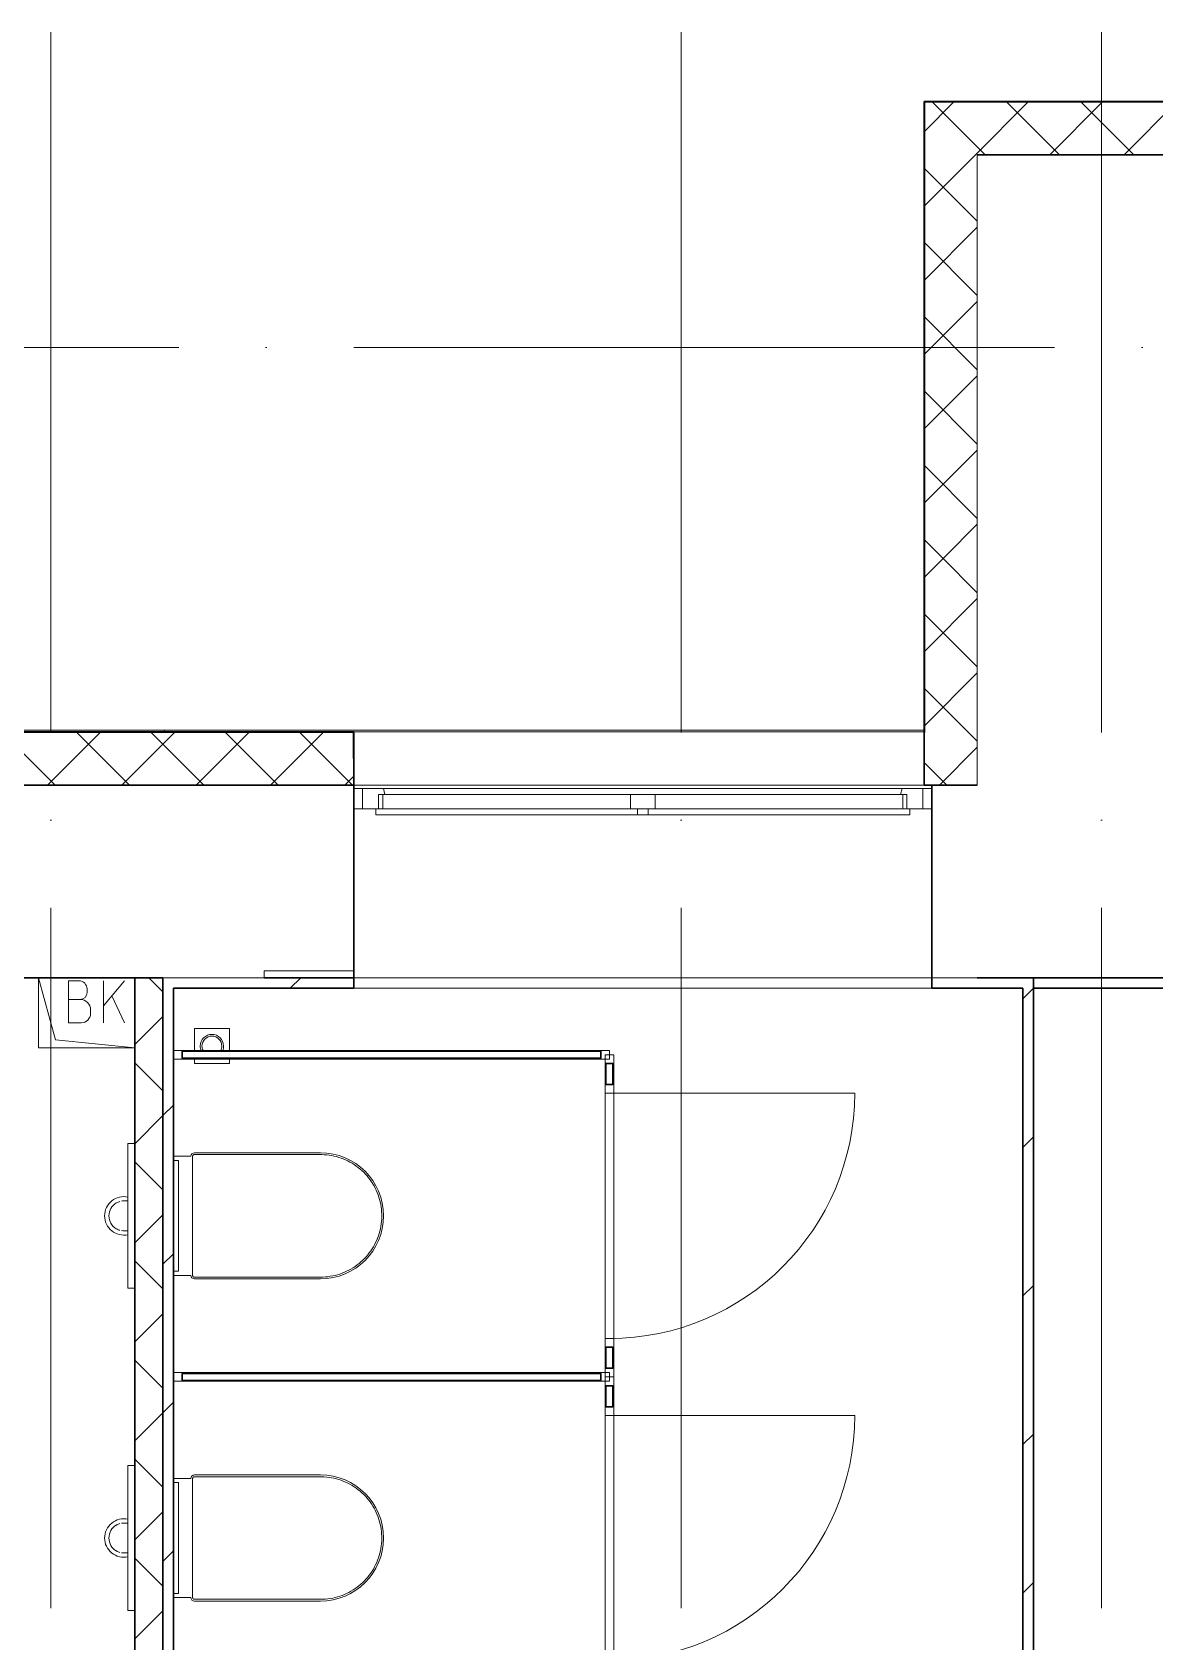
# Model space of a CAD drawing. Header units: millimetres. Extents: x -495897 to 1376592, y -28539 to 470976.
# Drawn here: x 116867 to 120071, y 354663 to 359260 of the extents above; entities that cross this region are included whole.
import ezdxf

# ---------------------------------------------------------------- set-up
doc = ezdxf.new("R2010")
doc.units = ezdxf.units.MM
doc.linetypes.add('ADSK_Линия сетки', pattern=[25, 20, -2.5, 0, -2.5])
for name, color, linetype, lineweight in [('_ Окна', 7, 'Continuous', 9), ('Витраж', 7, 'Continuous', 9), ('Двери', 252, 'Continuous', 9), ('Окна', 252, 'Continuous', 9), ('Оси', 252, 'Continuous', 9), ('Перекрытие', 252, 'Continuous', 18), ('Сантехника', 252, 'Continuous', 9), ('Стены внутренние', 7, 'Continuous', 18), ('Стены наружные', 7, 'Continuous', 18), ('Стены разрез', 7, 'Continuous', 30), ('Стены штриховка', 7, 'Continuous', 9)]:
    doc.layers.add(name, color=color, linetype=linetype, lineweight=lineweight)

# ---------------------------------------------------------------- blocks, each defined once
blk = doc.blocks.new('2 этаж')
at = {"color": 251, "lineweight": 18, "true_color": 0x636466}
for p, q in [((117641, -3839.3), (117689.1, -4016.4)), ((117641, -4039.3), (117641, -3839.3)), ((117756.3, -3847.9), (117726.3, -3847.9)), ((117726.3, -3847.9), (117726.3, -3967.9)), ((117886.3, -3847.9), (117826.3, -3919.4)), ((117826.3, -3967.9), (117826.3, -3847.9)), ((117759.6, -3901.2), (117726.3, -3901.2)), ((117779.6, -3881.2), (117779.6, -3871.2)), ((117886.3, -3967.9), (117850.3, -3890.8)), ((117789.6, -3941.2), (117789.6, -3931.2)), ((117726.3, -3967.9), (117762.9, -3967.9)), ((117916, -4039.3), (117641, -4039.3)), ((117689.1, -4016.4), (117916, -4039.3))]:
    blk.add_line(p, q, dxfattribs=at)
for centre, radius, start, end in [((117756.3, -3871.2), 23.3, 0, 90), ((117759.6, -3881.2), 20, 270, 0), ((117759.6, -3931.2), 30, 0, 90), ((117762.9, -3941.2), 26.7, 270, 0)]:
    blk.add_arc(centre, radius, start, end, dxfattribs=at)
at = {"layer": '_ Окна', "color": 251, "true_color": 0x636466}
for p, q in [((118566, -3299.3), (118541, -3299.3)), ((118566, -3357.3), (118566, -3299.3)), ((120191, -3299.3), (120166, -3299.3)), ((120166, -3299.3), (120166, -3357.3)), ((118541, -3357.3), (118566, -3357.3)), ((120166, -3357.3), (120191, -3357.3))]:
    blk.add_line(p, q, dxfattribs=at)
at = {"layer": '_ Окна', "color": 251, "lineweight": 18, "true_color": 0x636466}
for p, q in [((118625.5, -3299.3), (118566, -3299.3)), ((118566, -3299.3), (118566, -3357.3)), ((118630, -3316.3), (118625.5, -3299.3)), ((120106.6, -3299.3), (120102, -3316.3)), ((120166, -3299.3), (120106.6, -3299.3)), ((120166, -3357.3), (120166, -3299.3)), ((118612, -3357.3), (118612, -3316.3)), ((118612, -3316.3), (118624, -3316.3)), ((120108, -3316.3), (120120, -3316.3)), ((120120, -3316.3), (120120, -3357.3)), ((118566, -3357.3), (118604, -3357.3)), ((120128, -3357.3), (120166, -3357.3))]:
    blk.add_line(p, q, dxfattribs=at)
at = {"layer": 'Витраж', "color": 251, "lineweight": 18, "true_color": 0x636466, "extrusion": (0, 0, -1)}
for p, q in [((118051, -4046.8), (118026, -4046.8)), ((118026, -4046.8), (118026, -4071.8)), ((118026, -4071.8), (118051, -4071.8)), ((118051, -4071.8), (118051, -4046.8)), ((119283.5, -4059.3), (119258.5, -4059.3)), ((119258.5, -4059.3), (119258.5, -4084.3)), ((119258.5, -4084.3), (119283.5, -4084.3)), ((119283.5, -4084.3), (119283.5, -4059.3)), ((119283.5, -4144.3), (119258.5, -4144.3)), ((119258.5, -4144.3), (119258.5, -4169.3)), ((119258.5, -4169.3), (119283.5, -4169.3)), ((119283.5, -4169.3), (119283.5, -4144.3)), ((119283.5, -4869.3), (119258.5, -4869.3)), ((119258.5, -4869.3), (119258.5, -4894.3)), ((119283.5, -4894.3), (119283.5, -4869.3)), ((119258.5, -4894.3), (119283.5, -4894.3)), ((119271, -4966.8), (119246, -4966.8)), ((119246, -4966.8), (119246, -4991.8)), ((119246, -4991.8), (119271, -4991.8)), ((119283.5, -4979.3), (119258.5, -4979.3)), ((119258.5, -4979.3), (119258.5, -5004.3)), ((119258.5, -5004.3), (119283.5, -5004.3)), ((119271, -4991.8), (119271, -4966.8)), ((119283.5, -5004.3), (119283.5, -4979.3)), ((119283.5, -5064.3), (119258.5, -5064.3)), ((119258.5, -5064.3), (119258.5, -5089.3)), ((119258.5, -5089.3), (119283.5, -5089.3)), ((119283.5, -5089.3), (119283.5, -5064.3))]:
    blk.add_line(p, q, dxfattribs=at)
at = {"layer": 'Витраж', "color": 251, "true_color": 0x636466}
for p, q in [((118051, -4046.8), (119246, -4046.8)), ((118051, -4071.8), (119246, -4071.8)), ((119258.5, -4084.3), (119258.5, -4144.3)), ((119283.5, -4084.3), (119283.5, -4144.3)), ((119258.5, -4169.3), (119258.5, -4869.3)), ((119283.5, -4169.3), (119283.5, -4869.3)), ((119258.5, -4894.3), (119258.5, -4954.3)), ((119283.5, -4894.3), (119283.5, -4954.3)), ((119246, -4966.8), (118051, -4966.8)), ((119246, -4991.8), (118051, -4991.8)), ((119258.5, -5004.3), (119258.5, -5064.3)), ((119283.5, -5004.3), (119283.5, -5064.3)), ((119258.5, -5089.3), (119258.5, -5789.3)), ((119283.5, -5089.3), (119283.5, -5789.3))]:
    blk.add_line(p, q, dxfattribs=at)
at = {"layer": 'Витраж', "color": 251, "lineweight": 18, "true_color": 0x636466}
for p, q in [((119271, -4046.8), (119246, -4046.8)), ((119246, -4046.8), (119246, -4071.8)), ((119246, -4071.8), (119271, -4071.8)), ((119271, -4071.8), (119271, -4046.8)), ((119283.5, -4954.3), (119258.5, -4954.3)), ((119258.5, -4954.3), (119258.5, -4979.3)), ((119283.5, -4979.3), (119283.5, -4954.3)), ((118051, -4966.8), (118026, -4966.8)), ((118026, -4966.8), (118026, -4991.8)), ((118026, -4991.8), (118051, -4991.8)), ((118051, -4991.8), (118051, -4966.8)), ((119258.5, -4979.3), (119283.5, -4979.3))]:
    blk.add_line(p, q, dxfattribs=at)
at = {"layer": 'Двери', "color": 251, "true_color": 0x636466}
for p, q in [((119283.5, -4169.3), (119971, -4169.3)), ((119283.5, -5089.3), (119971, -5089.3))]:
    blk.add_line(p, q, dxfattribs=at)
for centre in [(119271, -4169.3), (119271, -5089.3)]:
    blk.add_arc(centre, 700, 270, 0, dxfattribs=at)
at = {"layer": 'Окна', "color": 251, "true_color": 0x636466}
for p, q in [((120106.6, -3299.3), (118625.5, -3299.3)), ((118624, -3316.3), (119331, -3316.3)), ((118624, -3357.3), (118624, -3316.3)), ((119331, -3316.3), (119401, -3316.3)), ((119331, -3316.3), (119331, -3357.3)), ((119401, -3316.3), (120108, -3316.3)), ((119401, -3357.3), (119401, -3316.3)), ((120108, -3316.3), (120108, -3357.3)), ((118604, -3357.3), (119351, -3357.3)), ((118604, -3374.3), (118604, -3357.3)), ((119351, -3374.3), (118604, -3374.3)), ((119351, -3357.3), (119381, -3357.3)), ((119351, -3357.3), (119351, -3374.3)), ((119381, -3374.3), (119351, -3374.3)), ((119381, -3357.3), (120128, -3357.3)), ((119381, -3374.3), (119381, -3357.3)), ((120128, -3374.3), (119381, -3374.3)), ((120128, -3357.3), (120128, -3374.3))]:
    blk.add_line(p, q, dxfattribs=at)
at = {"layer": 'Оси', "color": 251, "linetype": 'ADSK_Линия сетки', "ltscale": 100, "true_color": 0x636466}
for p, q in [((117676, -1139.3), (117676, -32265.4)), ((119476, -1139.3), (119476, -32265.4)), ((120676, -1139.3), (120676, -32265.4)), ((170543.3, -2039.3), (93565.9, -2039.3)), ((170543.3, -3839.3), (93565.9, -3839.3))]:
    blk.add_line(p, q, dxfattribs=at)
at = {"layer": 'Перекрытие', "color": 251, "ltscale": 100, "true_color": 0x636466}
for p, q in [((117641, -4039.3), (117641, -3839.3)), ((117916, -4039.3), (117641, -4039.3))]:
    blk.add_line(p, q, dxfattribs=at)
at = {"layer": 'Сантехника', "color": 251, "true_color": 0x636466}
for p, q in [((118186, -3984.3), (118086, -3984.3)), ((118086, -3984.3), (118086, -4046.8)), ((118186, -4046.8), (118186, -3984.3)), ((118086, -4071.8), (118086, -4084.3)), ((118086, -4084.3), (118186, -4084.3)), ((118186, -4084.3), (118186, -4071.8)), ((118076, -4349.3), (118026, -4349.3)), ((118026, -4361), (118041, -4361)), ((118041, -4361), (118041, -4677.5)), ((118081, -4349.3), (118081, -4689.3)), ((118446, -4339.3), (118086, -4339.3)), ((118446, -4344.3), (118086, -4344.3)), ((118041, -4677.5), (118026, -4677.5)), ((118026, -4689.3), (118076, -4689.3)), ((118086, -4694.3), (118446, -4694.3)), ((118086, -4699.3), (118446, -4699.3)), ((118076, -5269.3), (118026, -5269.3)), ((118026, -5281), (118041, -5281)), ((118041, -5281), (118041, -5597.5)), ((118081, -5269.3), (118081, -5609.3)), ((118446, -5259.3), (118086, -5259.3)), ((118446, -5264.3), (118086, -5264.3)), ((118041, -5597.5), (118026, -5597.5)), ((118026, -5609.3), (118076, -5609.3)), ((118086, -5614.3), (118446, -5614.3)), ((118086, -5619.3), (118446, -5619.3))]:
    blk.add_line(p, q, dxfattribs=at)
at = {"layer": 'Сантехника', "color": 251, "lineweight": 9, "true_color": 0x636466}
for p, q in [((117916, -4312.5), (117896, -4312.5)), ((117896, -4312.5), (117896, -4337.5)), ((117896, -4701), (117896, -4337.5)), ((117896, -4701), (117896, -4726)), ((117896, -4726), (117916, -4726)), ((117916, -5232.5), (117896, -5232.5)), ((117896, -5232.5), (117896, -5257.5)), ((117896, -5621), (117896, -5257.5)), ((117896, -5621), (117896, -5646)), ((117896, -5646), (117916, -5646))]:
    blk.add_line(p, q, dxfattribs=at)
at = {"layer": 'Сантехника', "color": 251, "true_color": 0x636466, "flags": 128}
for points in [[(118086, -4344.3), (118085.8, -4344.3), (118085.6, -4344.3), (118085.4, -4344.3), (118085.2, -4344.3), (118085, -4344.4), (118084.8, -4344.4), (118084.6, -4344.4), (118084.4, -4344.5), (118084.2, -4344.6), (118084.1, -4344.6), (118083.9, -4344.7), (118083.7, -4344.8), (118083.5, -4344.9), (118083.4, -4345), (118083.2, -4345.1), (118083, -4345.2), (118082.9, -4345.4), (118082.7, -4345.5), (118082.6, -4345.6), (118082.4, -4345.8), (118082.3, -4345.9), (118082.2, -4346.1), (118082, -4346.2), (118081.9, -4346.4), (118081.8, -4346.6), (118081.7, -4346.7), (118081.6, -4346.9), (118081.5, -4347.1), (118081.4, -4347.3), (118081.3, -4347.4), (118081.3, -4347.6), (118081.2, -4347.8), (118081.2, -4348), (118081.1, -4348.2), (118081.1, -4348.4), (118081, -4348.6), (118081, -4348.8), (118081, -4349), (118081, -4349.2), (118081, -4349.3)], [(118446, -4694.3), (118453, -4694.1), (118460, -4693.7), (118467, -4693), (118473.9, -4692), (118480.8, -4690.8), (118487.6, -4689.2), (118494.4, -4687.4), (118501.1, -4685.4), (118507.7, -4683), (118514.2, -4680.4), (118520.5, -4677.6), (118526.8, -4674.5), (118533, -4671.1), (118539, -4667.5), (118544.8, -4663.7), (118550.5, -4659.6), (118556, -4655.3), (118561.4, -4650.8), (118566.6, -4646.1), (118571.5, -4641.2), (118576.3, -4636.1), (118580.9, -4630.8), (118585.2, -4625.3), (118589.4, -4619.6), (118593.3, -4613.8), (118596.9, -4607.8), (118600.3, -4601.7), (118603.5, -4595.5), (118606.4, -4589.1), (118609.1, -4582.7), (118611.5, -4576.1), (118613.7, -4569.4), (118615.5, -4562.7), (118617.1, -4555.9), (118618.5, -4549), (118619.5, -4542.1), (118620.3, -4535.1), (118620.8, -4528.1), (118621, -4521.1), (118620.9, -4514.1), (118620.6, -4507.2), (118620, -4500.2), (118619.1, -4493.2), (118617.9, -4486.3), (118616.4, -4479.5), (118614.7, -4472.7), (118612.7, -4466), (118610.4, -4459.4), (118607.9, -4452.8), (118605.1, -4446.4), (118602.1, -4440.1), (118598.8, -4433.9), (118595.3, -4427.9), (118591.5, -4422), (118587.5, -4416.3), (118583.3, -4410.7), (118578.8, -4405.3), (118574.1, -4400.1), (118569.3, -4395), (118564.2, -4390.2), (118559, -4385.6), (118553.5, -4381.2), (118547.9, -4377), (118542.1, -4373), (118536.2, -4369.3), (118530.2, -4365.8), (118523.9, -4362.6), (118517.6, -4359.6), (118511.2, -4356.8), (118504.6, -4354.4), (118498, -4352.2), (118491.3, -4350.2), (118484.5, -4348.5), (118477.6, -4347.1), (118470.7, -4346), (118463.8, -4345.2), (118456.8, -4344.6), (118449.8, -4344.3), (118446, -4344.3)], [(118081, -4689.3), (118081, -4689.5), (118081, -4689.7), (118081, -4689.9), (118081.1, -4690), (118081.1, -4690.2), (118081.1, -4690.4), (118081.2, -4690.6), (118081.3, -4690.8), (118081.3, -4691), (118081.4, -4691.2), (118081.5, -4691.4), (118081.6, -4691.6), (118081.7, -4691.7), (118081.8, -4691.9), (118081.9, -4692.1), (118082, -4692.2), (118082.1, -4692.4), (118082.2, -4692.6), (118082.4, -4692.7), (118082.5, -4692.8), (118082.7, -4693), (118082.8, -4693.1), (118083, -4693.2), (118083.1, -4693.3), (118083.3, -4693.5), (118083.5, -4693.6), (118083.6, -4693.7), (118083.8, -4693.8), (118084, -4693.8), (118084.2, -4693.9), (118084.4, -4694), (118084.6, -4694), (118084.8, -4694.1), (118085, -4694.1), (118085.2, -4694.2), (118085.4, -4694.2), (118085.6, -4694.2), (118085.8, -4694.2), (118086, -4694.3), (118086, -4694.3)], [(118086, -5264.3), (118085.8, -5264.3), (118085.6, -5264.3), (118085.4, -5264.3), (118085.2, -5264.3), (118085, -5264.4), (118084.8, -5264.4), (118084.6, -5264.4), (118084.4, -5264.5), (118084.2, -5264.6), (118084.1, -5264.6), (118083.9, -5264.7), (118083.7, -5264.8), (118083.5, -5264.9), (118083.4, -5265), (118083.2, -5265.1), (118083, -5265.2), (118082.9, -5265.4), (118082.7, -5265.5), (118082.6, -5265.6), (118082.4, -5265.8), (118082.3, -5265.9), (118082.2, -5266.1), (118082, -5266.2), (118081.9, -5266.4), (118081.8, -5266.6), (118081.7, -5266.7), (118081.6, -5266.9), (118081.5, -5267.1), (118081.4, -5267.3), (118081.3, -5267.4), (118081.3, -5267.6), (118081.2, -5267.8), (118081.2, -5268), (118081.1, -5268.2), (118081.1, -5268.4), (118081, -5268.6), (118081, -5268.8), (118081, -5269), (118081, -5269.2), (118081, -5269.3)], [(118446, -5614.3), (118453, -5614.1), (118460, -5613.7), (118467, -5613), (118473.9, -5612), (118480.8, -5610.8), (118487.6, -5609.2), (118494.4, -5607.4), (118501.1, -5605.4), (118507.7, -5603), (118514.2, -5600.4), (118520.5, -5597.6), (118526.8, -5594.5), (118533, -5591.1), (118539, -5587.5), (118544.8, -5583.7), (118550.5, -5579.6), (118556, -5575.3), (118561.4, -5570.8), (118566.6, -5566.1), (118571.5, -5561.2), (118576.3, -5556.1), (118580.9, -5550.8), (118585.2, -5545.3), (118589.4, -5539.6), (118593.3, -5533.8), (118596.9, -5527.8), (118600.3, -5521.7), (118603.5, -5515.5), (118606.4, -5509.1), (118609.1, -5502.7), (118611.5, -5496.1), (118613.7, -5489.4), (118615.5, -5482.7), (118617.1, -5475.9), (118618.5, -5469), (118619.5, -5462.1), (118620.3, -5455.1), (118620.8, -5448.1), (118621, -5441.1), (118620.9, -5434.1), (118620.6, -5427.2), (118620, -5420.2), (118619.1, -5413.2), (118617.9, -5406.3), (118616.4, -5399.5), (118614.7, -5392.7), (118612.7, -5386), (118610.4, -5379.4), (118607.9, -5372.8), (118605.1, -5366.4), (118602.1, -5360.1), (118598.8, -5353.9), (118595.3, -5347.9), (118591.5, -5342), (118587.5, -5336.3), (118583.3, -5330.7), (118578.8, -5325.3), (118574.1, -5320.1), (118569.3, -5315), (118564.2, -5310.2), (118559, -5305.6), (118553.5, -5301.2), (118547.9, -5297), (118542.1, -5293), (118536.2, -5289.3), (118530.2, -5285.8), (118523.9, -5282.6), (118517.6, -5279.6), (118511.2, -5276.8), (118504.6, -5274.4), (118498, -5272.2), (118491.3, -5270.2), (118484.5, -5268.5), (118477.6, -5267.1), (118470.7, -5266), (118463.8, -5265.2), (118456.8, -5264.6), (118449.8, -5264.3), (118446, -5264.3)], [(118081, -5609.3), (118081, -5609.5), (118081, -5609.7), (118081, -5609.9), (118081.1, -5610), (118081.1, -5610.2), (118081.1, -5610.4), (118081.2, -5610.6), (118081.3, -5610.8), (118081.3, -5611), (118081.4, -5611.2), (118081.5, -5611.4), (118081.6, -5611.6), (118081.7, -5611.7), (118081.8, -5611.9), (118081.9, -5612.1), (118082, -5612.2), (118082.1, -5612.4), (118082.2, -5612.6), (118082.4, -5612.7), (118082.5, -5612.8), (118082.7, -5613), (118082.8, -5613.1), (118083, -5613.2), (118083.1, -5613.3), (118083.3, -5613.5), (118083.5, -5613.6), (118083.6, -5613.7), (118083.8, -5613.8), (118084, -5613.8), (118084.2, -5613.9), (118084.4, -5614), (118084.6, -5614), (118084.8, -5614.1), (118085, -5614.1), (118085.2, -5614.2), (118085.4, -5614.2), (118085.6, -5614.2), (118085.8, -5614.2), (118086, -5614.3), (118086, -5614.3)]]:
    blk.add_lwpolyline(points, dxfattribs=at)
at = {"layer": 'Сантехника', "color": 251, "lineweight": 9, "true_color": 0x636466, "flags": 128}
for points in [[(117894.9, -4476.6), (117893.8, -4476.6), (117892.7, -4476.6), (117891.7, -4476.6), (117890.8, -4476.6), (117889.9, -4476.6), (117889.1, -4476.6), (117888.3, -4476.6), (117887.6, -4476.6), (117887, -4476.6), (117886.4, -4476.6), (117886, -4476.6), (117885.6, -4476.6), (117885.2, -4476.6), (117884.9, -4476.6), (117884.7, -4476.6), (117884.6, -4476.6), (117884.6, -4476.6), (117884.6, -4476.6)], [(117884.6, -4562), (117884.6, -4562), (117884.7, -4562), (117884.9, -4562), (117885.1, -4562), (117885.5, -4562), (117885.8, -4562), (117886.3, -4562), (117886.8, -4562), (117887.4, -4562), (117888.1, -4562), (117888.8, -4562), (117889.6, -4562), (117890.5, -4562), (117891.4, -4562), (117892.4, -4562), (117893.5, -4562), (117894.6, -4562), (117895.7, -4562)], [(117894.9, -5396.6), (117893.8, -5396.6), (117892.7, -5396.6), (117891.7, -5396.6), (117890.8, -5396.6), (117889.9, -5396.6), (117889.1, -5396.6), (117888.3, -5396.6), (117887.6, -5396.6), (117887, -5396.6), (117886.4, -5396.6), (117886, -5396.6), (117885.6, -5396.6), (117885.2, -5396.6), (117884.9, -5396.6), (117884.7, -5396.6), (117884.6, -5396.6), (117884.6, -5396.6), (117884.6, -5396.6)], [(117884.6, -5482), (117884.6, -5482), (117884.7, -5482), (117884.9, -5482), (117885.1, -5482), (117885.5, -5482), (117885.8, -5482), (117886.3, -5482), (117886.8, -5482), (117887.4, -5482), (117888.1, -5482), (117888.8, -5482), (117889.6, -5482), (117890.5, -5482), (117891.4, -5482), (117892.4, -5482), (117893.5, -5482), (117894.6, -5482), (117895.7, -5482)]]:
    blk.add_lwpolyline(points, dxfattribs=at)
at = {"layer": 'Сантехника', "color": 251, "true_color": 0x636466}
for centre, radius, start, end in [((118136, -4034.3), 33.3, 0, 180), ((118136, -4034.3), 33.3, 180, 202.2258), ((118136, -4034.3), 28.3, 0, 180), ((118136, -4034.3), 28.3, 180, 206.3415), ((118136, -4034.3), 28.3, 333.6585, 0), ((118136, -4034.3), 33.3, 337.7742, 0), ((118086, -4349.3), 10, 90, 180), ((118086, -4349.3), 5, 150, 180), ((118086, -4349.3), 5, 150, 180), ((118086, -4349.3), 5, 150, 180), ((118086, -4349.3), 5, 90, 120), ((118086, -4349.3), 5, 90, 120), ((118086, -4349.3), 5, 105, 120), ((118446, -4519.3), 180, 270, 90), ((118446, -4519.3), 175, 89.0922, 90), ((118446, -4519.3), 175, 89.0922, 90), ((118086, -4689.3), 10, 180, 270), ((118086, -4689.3), 5, 180, 210), ((118086, -4689.3), 5, 180, 210), ((118086, -4689.3), 5, 180, 210), ((118086, -4689.3), 5, 240, 270), ((118086, -4689.3), 5, 240, 270), ((118086, -4689.3), 5, 240, 255), ((118446, -4519.3), 175, 270, 270.9078), ((118446, -4519.3), 175, 270, 270.9078), ((118086, -5269.3), 10, 90, 180), ((118086, -5269.3), 5, 150, 180), ((118086, -5269.3), 5, 150, 180), ((118086, -5269.3), 5, 150, 180), ((118086, -5269.3), 5, 90, 120), ((118086, -5269.3), 5, 90, 120), ((118086, -5269.3), 5, 105, 120), ((118446, -5439.3), 180, 270, 90), ((118446, -5439.3), 175, 89.0922, 90), ((118446, -5439.3), 175, 89.0922, 90), ((118086, -5609.3), 10, 180, 270), ((118086, -5609.3), 5, 180, 210), ((118086, -5609.3), 5, 180, 210), ((118086, -5609.3), 5, 180, 210), ((118086, -5609.3), 5, 240, 270), ((118086, -5609.3), 5, 240, 270), ((118086, -5609.3), 5, 240, 255), ((118446, -5439.3), 175, 270, 270.9078), ((118446, -5439.3), 175, 270, 270.9078)]:
    blk.add_arc(centre, radius, start, end, dxfattribs=at)
at = {"layer": 'Сантехника', "color": 251, "lineweight": 9, "true_color": 0x636466}
for centre, radius, start, end in [((117884.6, -4519.3), 55, 77.9742, 180), ((117884.6, -4519.3), 42.7, 120.4174, 180), ((117884.6, -4519.3), 42.7, 105, 120), ((117884.6, -4519.3), 42.7, 90, 99.1301), ((117884.6, -4519.3), 42.7, 90, 92.0828), ((117884.6, -4519.3), 42.7, 85.8024, 87.7583), ((117884.6, -4519.3), 55, 180, 282.0258), ((117884.6, -4519.3), 42.7, 180, 239.5826), ((117884.6, -4519.3), 42.7, 240, 255), ((117884.6, -4519.3), 42.7, 260.5014, 272.7572), ((117884.6, -4519.3), 42.7, 267.4662, 270), ((117884.6, -5439.3), 55, 77.9742, 180), ((117884.6, -5439.3), 42.7, 120.4174, 180), ((117884.6, -5439.3), 42.7, 105, 120), ((117884.6, -5439.3), 42.7, 90, 99.1301), ((117884.6, -5439.3), 42.7, 90, 92.0828), ((117884.6, -5439.3), 42.7, 85.8024, 87.7583), ((117884.6, -5439.3), 55, 180, 282.0258), ((117884.6, -5439.3), 42.7, 180, 239.5826), ((117884.6, -5439.3), 42.7, 240, 255), ((117884.6, -5439.3), 42.7, 260.5014, 272.7572), ((117884.6, -5439.3), 42.7, 267.4662, 270)]:
    blk.add_arc(centre, radius, start, end, dxfattribs=at)
at = {"layer": 'Стены внутренние', "color": 251, "lineweight": 30, "true_color": 0x636466}
for p, q in [((120169, -1337.3), (121626, -1337.3)), ((120169, -1337.3), (120169, -3289.3)), ((121626, -1489.3), (120321, -1489.3)), ((118541, -3137.3), (117421, -3137.3)), ((118541, -3289.3), (118541, -3137.3)), ((118541, -3289.3), (117421, -3289.3)), ((117421, -3289.3), (118541, -3289.3)), ((118541, -3839.3), (118541, -3289.3)), ((120169, -3289.3), (120321, -3289.3)), ((120321, -3289.3), (120191, -3289.3)), ((120191, -3289.3), (120191, -3839.3)), ((117516, -3839.3), (117916, -3839.3)), ((120481, -3839.3), (120871, -3839.3)), ((120871, -3869.3), (120481, -3869.3))]:
    blk.add_line(p, q, dxfattribs=at)
at = {"layer": 'Стены внутренние', "color": 251, "linetype": 'Continuous', "lineweight": 9, "true_color": 0x636466}
for p, q in [((120171.4, -1337.3), (120171, -1338)), ((120171, -1421.8), (120253.5, -1339.3)), ((120343.3, -1489.3), (120193.3, -1339.3)), ((120315.7, -1489.3), (120465.7, -1339.3)), ((120555.4, -1489.3), (120405.4, -1339.3)), ((120527.8, -1489.3), (120677.8, -1339.3)), ((120767.5, -1489.3), (120617.5, -1339.3)), ((120739.9, -1489.3), (120889.9, -1339.3)), ((120171, -1633.9), (120315.7, -1489.3)), ((120321, -1679.1), (120171, -1529.1)), ((120171, -1846), (120321, -1696)), ((120321, -1891.2), (120171, -1741.2)), ((120171, -2058.2), (120321, -1908.2)), ((120321, -2103.4), (120171, -1953.4)), ((120171, -2270.3), (120321, -2120.3)), ((120321, -2315.5), (120171, -2165.5)), ((120171, -2482.4), (120321, -2332.4)), ((120170.4, -2355.1), (120169, -2357.4)), ((120321, -2527.6), (120171, -2377.6)), ((120228.3, -2637.3), (120321, -2544.6)), ((120218.5, -2637.3), (120171, -2589.8)), ((120171, -2694.6), (120228.3, -2637.3)), ((120321, -2739.8), (120218.5, -2637.3)), ((120171, -2906.7), (120321, -2756.7)), ((120171, -2762.7), (120169, -2759.2)), ((120321, -2951.9), (120171, -2801.9)), ((120171, -3118.8), (120321, -2968.8)), ((120321, -3164), (120171, -3014)), ((117688.5, -3289.3), (117538.5, -3139.3)), ((117667.1, -3289.3), (117817.1, -3139.3)), ((117690.1, -3139.3), (117689, -3137.3)), ((117900.6, -3289.3), (117750.6, -3139.3)), ((117879.3, -3289.3), (118029.3, -3139.3)), ((118112.8, -3289.3), (117962.8, -3139.3)), ((118091.4, -3289.3), (118241.4, -3139.3)), ((118324.9, -3289.3), (118174.9, -3139.3)), ((118303.5, -3289.3), (118453.5, -3139.3)), ((118537, -3289.3), (118387, -3139.3)), ((120212.7, -3289.3), (120321, -3181)), ((120171, -3226.2), (120169, -3224.2)), ((120234.1, -3289.3), (120171, -3226.2)), ((118515.7, -3289.3), (118541, -3263.9))]:
    blk.add_line(p, q, dxfattribs=at)
at = {"layer": 'Стены внутренние', "color": 251, "true_color": 0x636466}
for p, q in [((120321, -3289.3), (120321, -1489.3)), ((118541, -3137.3), (120169, -3137.3)), ((118541, -3289.3), (120169, -3289.3)), ((120169, -3289.3), (118541, -3289.3)), ((117996, -3839.3), (118284.9, -3839.3)), ((118284.9, -3839.3), (118284.9, -3819.3)), ((118284.9, -3819.3), (118541, -3819.3)), ((120191, -3839.3), (120321, -3839.3))]:
    blk.add_line(p, q, dxfattribs=at)
at = {"layer": 'Стены наружные', "color": 251, "true_color": 0x636466}
for p, q in [((115186, -3132.3), (120169, -3132.3)), ((118001, -3132.3), (118001, -3137.3)), ((118541, -3839.3), (120084.9, -3839.3)), ((120191, -3869.3), (118541, -3869.3))]:
    blk.add_line(p, q, dxfattribs=at)
at = {"layer": 'Стены наружные', "color": 251, "lineweight": 30, "true_color": 0x636466}
for p, q in [((117916, -3839.3), (117916, -7769.3)), ((117996, -3839.3), (117916, -3839.3)), ((117996, -7769.3), (117996, -3839.3)), ((118541, -3839.3), (118284.9, -3839.3)), ((118541, -3869.3), (118541, -3839.3)), ((120191, -3839.3), (120191, -3869.3)), ((120481, -3839.3), (120321, -3839.3)), ((120481, -9844.3), (120481, -3839.3)), ((118026, -3869.3), (118541, -3869.3)), ((118026, -7739.3), (118026, -3869.3)), ((120191, -3869.3), (120451, -3869.3)), ((120451, -3869.3), (120451, -9814.3))]:
    blk.add_line(p, q, dxfattribs=at)
at = {"layer": 'Стены наружные', "color": 251, "linetype": 'Continuous', "lineweight": 9, "true_color": 0x636466}
for p, q in [((117996, -3879.6), (117955.7, -3839.3)), ((118359.9, -3869.3), (118389.9, -3839.3)), ((120451, -3899.5), (120481, -3869.5)), ((117916, -4030.3), (117996, -3950.3)), ((117996, -4162.4), (117916, -4082.4)), ((117996, -4233.2), (118026, -4203.2)), ((117916, -4313.2), (117996, -4233.2)), ((120451, -4323.7), (120481, -4293.7)), ((117996, -4445.3), (117916, -4365.3)), ((117916, -4596), (117996, -4516)), ((117996, -4657.4), (118026, -4627.4)), ((117996, -4728.1), (117916, -4648.1)), ((120451, -4748), (120481, -4718)), ((117916, -4878.8), (117996, -4798.8)), ((117996, -5011), (117916, -4931)), ((117996, -5081.7), (118026, -5051.7)), ((117916, -5161.7), (117996, -5081.7)), ((120451, -5172.3), (120481, -5142.3)), ((117996, -5293.8), (117916, -5213.8)), ((117916, -5444.5), (117996, -5364.5)), ((117996, -5576.6), (117916, -5496.6)), ((117996, -5506), (118026, -5476)), ((120451, -5596.5), (120481, -5566.5)), ((117916, -5727.4), (117996, -5647.4))]:
    blk.add_line(p, q, dxfattribs=at)
at = {"layer": 'Стены разрез', "color": 251, "true_color": 0x636466}
for p, q in [((119246, -4049.3), (118051, -4049.3)), ((118051, -4049.3), (118051, -4069.3)), ((118051, -4069.3), (119246, -4069.3)), ((119246, -4069.3), (119246, -4049.3)), ((119281, -4084.3), (119261, -4084.3)), ((119261, -4084.3), (119261, -4144.3)), ((119281, -4144.3), (119281, -4084.3)), ((119261, -4144.3), (119281, -4144.3)), ((119281, -4894.3), (119261, -4894.3)), ((119261, -4894.3), (119261, -4954.3)), ((119281, -4954.3), (119281, -4894.3)), ((119261, -4954.3), (119281, -4954.3)), ((119246, -4969.3), (118051, -4969.3)), ((118051, -4969.3), (118051, -4989.3)), ((118051, -4989.3), (119246, -4989.3)), ((119246, -4989.3), (119246, -4969.3)), ((119281, -5004.3), (119261, -5004.3)), ((119261, -5004.3), (119261, -5064.3)), ((119281, -5064.3), (119281, -5004.3)), ((119261, -5064.3), (119281, -5064.3))]:
    blk.add_line(p, q, dxfattribs=at)
at = {"layer": 'Стены штриховка', "color": 251, "true_color": 0x636466}
for p, q in [((120169, -1339.3), (121624, -1339.3)), ((120171, -3139.3), (120171, -1337.3)), ((118539, -3139.3), (117423, -3139.3)), ((118539, -3213.3), (118539, -3139.3)), ((120171, -3139.3), (120169, -3139.3)), ((118539, -3213.3), (118541, -3213.3))]:
    blk.add_line(p, q, dxfattribs=at)

msp = doc.modelspace()

# ---------------------------------------------------------------- block references
msp.add_blockref('2 этаж', (-756.474, 360398.765))

doc.saveas('drawing.dxf')
